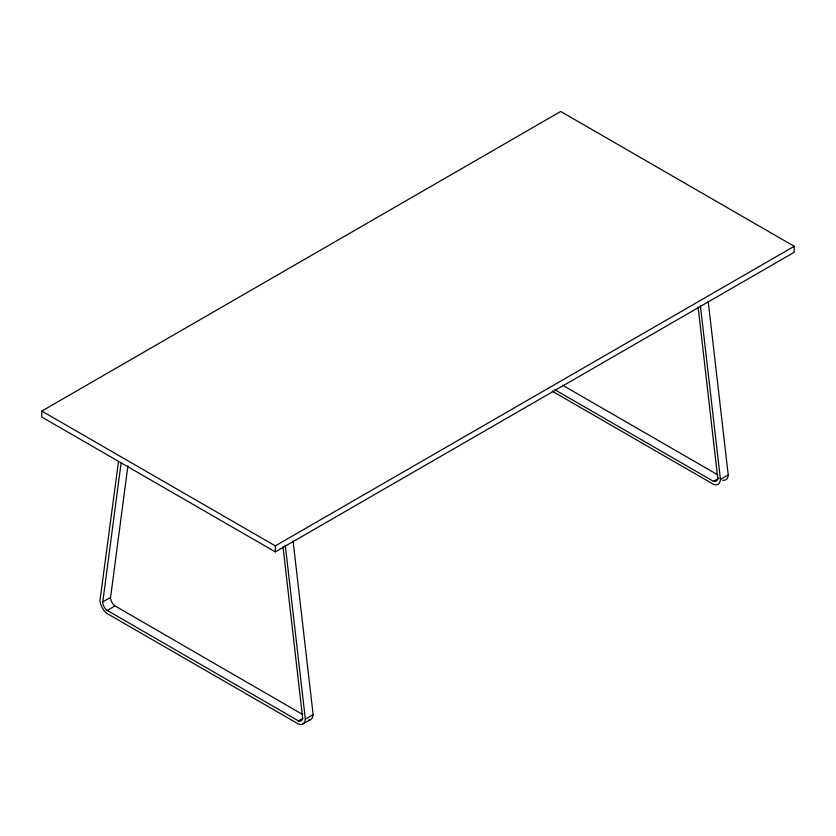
<?xml version="1.0" encoding="UTF-8"?>
<svg xmlns="http://www.w3.org/2000/svg" width="836" height="836" viewBox="0 0 836 836"><rect width="100%" height="100%" fill="white"/><g stroke="black" fill="none" stroke-linecap="round" stroke-linejoin="round"><path stroke-width="1.25" d="M118.482 461.65L99.975 600.53A12.383 7.148 60 0 0 106.663 613.29L298.651 724.133A11.767 6.792 60 0 0 305.339 719.096L313.124 714.602L293.07 540.923M283.028 546.869L302.674 718.26A8.12 4.692 60 0 1 298.88 721.123L106.444 609.977A8.747 5.047 60 0 1 102.682 602.787L121.168 462.465M302.726 714.529L114.229 605.483A8.747 5.047 60 0 1 110.467 598.294L127.918 465.725M41.8 411.072L560.695 111.481L794.2 246.296L794.2 252.284L275.305 551.875L41.8 417.06L41.8 411.072L275.305 545.877L794.2 246.296M102.577 602.004L110.362 597.51M107.06 610.552L114.835 606.058M298.316 720.977L302.768 718.406M554.801 389.722L713.432 481.306L718.991 478.098M552.272 391.227L713.766 484.472A11.767 6.792 60 0 0 720.454 479.425L728.24 474.932L708.186 301.253M302.538 724.154L310.323 719.66M713.432 481.306L713.996 481.463A8.12 4.692 60 0 0 717.79 478.6L698.144 307.209M562.586 385.229L717.842 474.869M700.401 305.746L720.454 479.425M285.285 545.417L305.339 719.096M275.305 545.877L275.305 551.875M728.24 474.932A11.767 6.792 60 0 1 722.617 480.261M313.124 714.602A11.767 6.792 60 0 1 308.505 720.026"/></g></svg>
